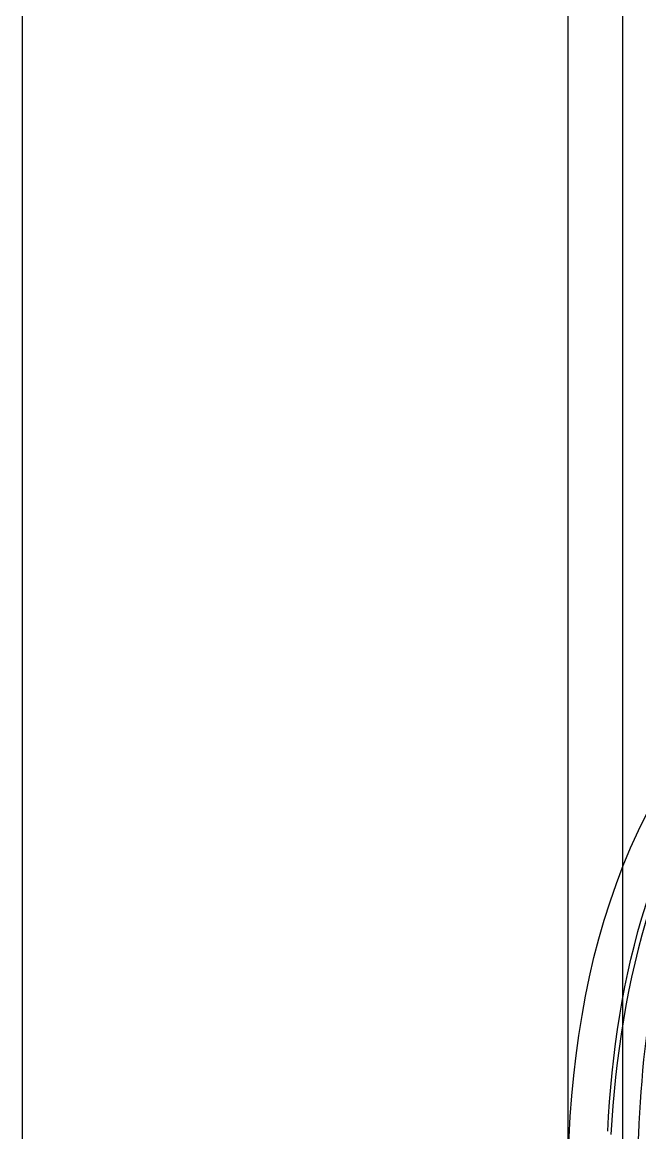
# Model space of a CAD drawing. Header units: millimetres. Extents: x 0 to 887, y -3549 to 0.
# Drawn here: x 191.78 to 208.75, y -1143.34 to -1112.82 of the extents above; entities that cross this region are included whole.
import ezdxf

# ---------------------------------------------------------------- set-up
doc = ezdxf.new("R2010")
doc.units = ezdxf.units.MM
doc.linetypes.add('DASHED', pattern=[19.05, 12.7, -6.35])
for name, color, linetype in [('02_(橋尚興華城後壁段)建築外部參考_TEST$0$A_建築', 8, 'Continuous'), ('02_(橋尚興華城後壁段)建築外部參考_TEST$0$A_建築_衛浴', 8, 'Continuous'), ('02_(橋尚興華城後壁段)結構外部參考_TEST$0$B_樑', 41, 'DASHED'), ('A-A建築底圖', 8, 'Continuous'), ('TOILET', 9, 'Continuous')]:
    doc.layers.add(name, color=color, linetype=linetype)

msp = doc.modelspace()

# ---------------------------------------------------------------- linework, layer by layer
at = {"layer": '02_(橋尚興華城後壁段)建築外部參考_TEST$0$A_建築'}
for p, q in [((191.778, -1038.161), (191.778, -1265.656)), ((191.778, -1038.161), (191.778, -1265.656)), ((206.778, -1038.161), (206.778, -1265.656)), ((206.778, -1038.161), (206.778, -1265.656))]:
    msp.add_line(p, q, dxfattribs=at)
at = {"layer": '02_(橋尚興華城後壁段)建築外部參考_TEST$0$A_建築_衛浴'}
msp.add_arc((231.758, -1144.619), 24.98, 158.6254, 158.6257, dxfattribs=at)
for points in [[(206.785, -1144.041), (206.993, -1137.874), (208.759, -1132.548), (213.933, -1128.807)], [(207.873, -1143.299), (208.083, -1138.97), (209.144, -1134.933), (211.827, -1131.481)], [(211.895, -1131.533), (209.292, -1134.896), (208.178, -1139.196), (207.96, -1143.385)], [(208.702, -1143.937), (208.789, -1140.936), (209.214, -1137.52), (210.48, -1134.776)]]:
    msp.add_open_spline(points, degree=3, dxfattribs=at)
at = {"layer": '02_(橋尚興華城後壁段)結構外部參考_TEST$0$B_樑'}
msp.add_line((206.778, -1038.161), (206.778, -1265.656), dxfattribs=at)
at = {"layer": 'A-A建築底圖', "ltscale": 0.8}
msp.add_lwpolyline([(219.778, -1036.661), (257.178, -1036.661), (257.178, -1104.456), (208.278, -1104.456), (208.278, -1255.256), (365.778, -1255.256), (365.778, -1026.656), (366.278, -1026.656), (366.278, -966.156), (219.778, -966.156)], close=True, dxfattribs=at)
at = {"layer": 'TOILET'}
msp.add_arc((231.758, -1144.619), 24.98, 158.6254, 158.6257, dxfattribs=at)
for points in [[(206.785, -1144.041), (206.993, -1137.874), (208.759, -1132.548), (213.933, -1128.807)], [(207.873, -1143.299), (208.083, -1138.97), (209.144, -1134.933), (211.827, -1131.481)], [(211.895, -1131.533), (209.292, -1134.896), (208.178, -1139.196), (207.96, -1143.385)], [(208.702, -1143.937), (208.789, -1140.936), (209.214, -1137.52), (210.48, -1134.776)]]:
    msp.add_open_spline(points, degree=3, dxfattribs=at)

doc.saveas('drawing.dxf')
